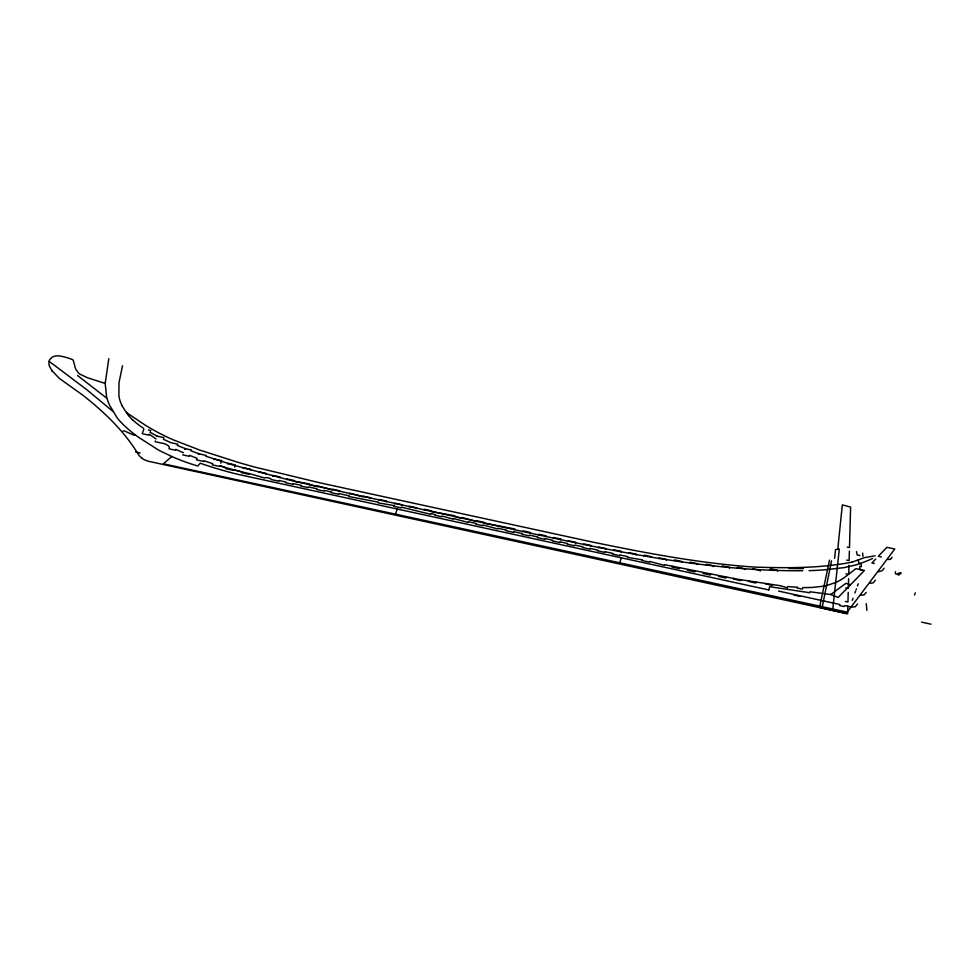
<?xml version="1.0" encoding="UTF-8"?>
<svg xmlns="http://www.w3.org/2000/svg" width="980" height="980" viewBox="0 0 980 980"><rect width="100%" height="100%" fill="white"/><g stroke="black" fill="none" stroke-linecap="round" stroke-linejoin="round"><path stroke-width="1.47" d="M848.607 578.666L848.349 588.355L845.74 588M847.835 606.081L847.614 613.884L819.55 607.404L829.521 560.095M848.227 592.398L847.957 602.002L845.311 601.438M848.986 565.288L848.729 574.231L845.948 573.827M849.378 551.103L849.109 560.572L846.61 560.107M768.761 589.936L237.136 474.161A257.421 135.105 9.3 0 1 228.168 471.833A215.38 113.043 9.3 0 1 200.239 463.209L197.825 466.015A128.319 67.35 9.3 0 1 171.806 456.521L158.956 450.335L138.241 437.08A101.32 53.177 9.3 0 1 135.032 434.704A144.06 75.607 9.3 0 1 117.478 418.362L109.699 405.414A108.596 56.999 9.3 0 1 108.462 402.547A124.668 65.427 9.3 0 1 106.551 396.435L105.179 383.413L108.817 358.656M837.753 549.351L842.335 504.896L850.616 507.077L849.476 547.587L847.259 547.085M834.58 558.404L835.524 549.645L839.297 549.143L832.645 610.43M822.048 607.992L831.53 560.817M895.536 571.646C893.625 577.71 903.56 569.944 897.57 574.623L901.159 572.859L898.721 575.125M122.525 365.748L119.033 382.531L118.862 394.94A106.808 56.056 9.3 0 0 119.389 398.407L119.511 398.921A90.711 47.604 9.3 0 0 122.12 405.781M768.786 589.874L769.692 586.689L809.774 592.741L810.019 591.785L830.758 594.505L838.157 597.469L864.421 570.483L855.908 568.633L844.295 577.649A104.064 54.623 9.3 0 1 838.072 581.373A76.991 40.413 9.3 0 1 835.781 582.475L825.454 585.991L812.494 587.412A68.551 35.978 9.3 0 1 807.336 587.571L802.926 587.547L802.351 589.127L797.058 587.988L797.316 587.29M143.901 429.007L142.21 433.687L148.985 435.169L149.242 434.471M150.43 431.176L150.687 430.477L148.47 430M155.367 440.976L155.11 441.674L161.896 443.144C163.636 443.144 171.28 445.716 169.05 448.828L175.567 450.249L175.886 449.379L183.432 452.76M163.636 438.329L163.893 437.644L157.106 436.161M177.503 444.908L177.748 444.21L170.888 442.678L163.317 439.236M184.681 449.305L184.938 448.607L191.443 450.016L191.137 450.886L199.479 453.961M198.45 454.487L198.707 453.789L206.021 455.382L205.739 456.178L233.706 465.231L292.04 480.739L517.697 530.388C611.422 550.589 706.323 571.548 802.718 570.715M214.13 459.743L214.387 459.044L221.713 460.637L220.794 463.16M797.291 587.326L787.895 586.542L787.442 587.804L780.301 585.709L737.083 579.155L664.697 564.688L664.44 565.387L649.728 561.43L649.471 562.128L642.145 560.536L642.402 559.85L627.42 557.338L627.666 556.64L620.022 554.962L619.777 555.66L612.451 554.068L612.696 553.382L605.064 551.691L604.807 552.389L597.482 550.797L597.739 550.099L590.156 548.433L589.911 549.131L582.586 547.538L582.831 546.84L574.795 545.064L574.537 545.762L567.212 544.17L567.469 543.471L559.996 541.83L559.752 542.528L552.426 540.936L552.671 540.237L545.052 538.547L544.794 539.245L537.481 537.653L537.726 536.954L529.506 535.141L529.249 535.84L521.923 534.247L522.181 533.549L513.79 531.699L513.545 532.397L506.219 530.805L506.476 530.107L498.146 528.269L497.889 528.967L483.189 524.998L482.932 525.697L475.606 524.104L475.863 523.418L468.391 521.764L468.146 522.463L453.434 518.506L453.177 519.192L442.201 516.056L441.943 516.754L434.899 515.223L435.145 514.524L430.784 513.569L430.526 514.267L401.482 507.187L401.224 507.885L393.899 506.293L394.156 505.594L378.133 502.863L378.378 502.164L348.77 496.468L349.027 495.77L338.835 493.553L338.59 494.251L331.265 492.658L331.51 491.96L324.38 490.404L324.135 491.103L316.81 489.51L317.055 488.812L308.382 486.913L308.124 487.611L300.811 486.019L301.056 485.333L293.179 483.606L292.934 484.304L285.609 482.711L285.854 482.013L278.982 480.482L278.724 481.18L271.399 479.588C271.142 478.228 265.739 476.868 264.6 478.007L250.88 474.014A64.717 33.969 9.3 0 0 249.349 473.634L249.092 474.332L241.766 472.74L242.023 472.041L233.657 469.616L233.399 470.314L226.086 468.722C225.78 467.485 220.721 465.427 219.606 466.431L212.28 464.839L212.709 463.663L204.048 460.833L203.828 461.445L196.502 459.853L197.054 458.322L189.52 455.345L189.177 456.288L182.672 454.867M227.777 464.042L228.022 463.344L235.347 464.937L234.6 467.007M243.297 468.514L243.555 467.815L250.88 469.408L250.623 470.106M258.683 472.532L258.94 471.833L266.266 473.426L266.009 474.124M272.661 476.133L272.906 475.435L280.231 477.027L279.974 477.726M286.724 479.624L286.981 478.926L294.294 480.519L294.049 481.217L309.46 483.949L309.202 484.647L317.814 486.742L318.059 486.043L332.257 489.902L332.514 489.216L339.84 490.809L339.582 491.495M349.664 494.006L349.909 493.32L363.139 496.921L363.384 496.223L370.71 497.816L370.465 498.502M379.076 500.229L379.334 499.531L386.659 501.123L386.402 501.821M394.744 503.953L395.001 503.255L402.327 504.847L402.07 505.545M395.418 514.231L397.231 509.22M409.113 506.979L409.371 506.28L416.696 507.873L416.439 508.571M424.181 509.968L424.438 509.269L431.764 510.862L431.506 511.56L454.438 515.713C454.953 517.024 460.772 518.543 462.046 517.489L476.574 521.446L476.831 520.748L484.145 522.34L483.899 523.038L514.794 528.955L514.537 529.641M522.891 531.601L523.136 530.903L530.462 532.495L530.205 533.193M538.449 534.982L538.694 534.284L546.019 535.876L545.774 536.562M553.406 538.216L553.663 537.518L560.989 539.11L560.732 539.809M568.204 541.45L568.449 540.752L575.774 542.344L575.529 543.043M583.627 544.647L583.884 543.949L591.21 545.542L590.952 546.24M598.584 547.759L598.829 547.073L606.154 548.665L605.91 549.351M613.737 550.49L613.995 549.805L621.32 551.385L621.063 552.083M619.63 562.814L621.394 557.926M628.854 553.369L629.111 552.671L636.437 554.264L636.179 554.962M643.848 555.832L644.105 555.146L651.431 556.726L651.173 557.424M658.977 558.649L659.234 557.951L666.559 559.543L666.302 560.241M672.231 566.305L671.974 567.004L679.299 568.596L679.557 567.898M674.289 560.609L674.546 559.911L681.872 561.503L681.615 562.202M687.752 569.588L687.495 570.287L694.82 571.867L695.077 571.181M690.177 562.888L690.422 562.189L697.748 563.782L697.49 564.48M703.26 572.737L703.003 573.435L710.329 575.027L710.586 574.329M706.066 564.958L706.323 564.272L713.648 565.864L713.391 566.55M718.83 575.713L718.573 576.399L725.898 577.992L726.156 577.293M722.125 566.599L722.383 565.901L729.708 567.494L729.451 568.192M733.604 578.298L733.346 578.996L740.672 580.589L740.929 579.891M737.34 567.971L737.597 567.273L744.923 568.865L744.665 569.564M748.745 580.724L748.487 581.422L755.813 583.014L756.07 582.316M752.799 569.527L753.057 568.829L760.37 570.421L760.125 571.12M765.074 583.676L772.314 585.501L772.558 584.803M770.207 569.503L770.452 568.804L777.777 570.397L777.52 571.095M852.269 600.348L853.029 598.241M854.94 592.974L855.663 590.977M856.104 589.752L856.434 588.858M857.476 585.966L858.272 583.774M914.475 594.995L915.332 592.839M866.136 592.435L864.127 594.897L861.065 595.191M884.119 568.253L882.037 570.826L878.607 571.732M875.471 580.234L873.107 582.892L869.958 583.296M857.488 604.084L855.221 606.779L852.208 607.024M875.753 559.041L871.894 562.998L874.221 563.427M171.806 456.521L163.366 463.822L847.186 612.12M830.758 594.505L845.973 583.308L850.383 584.717M872.641 558.453L870.081 559.605A189.777 99.605 9.3 0 1 856.005 564.897L843.988 567.653L824.927 569.797A161.455 84.733 9.3 0 1 809.051 570.63M890.22 559.188L890.036 559.274A2.524 1.323 9.3 0 1 889.301 559.445L887.794 559.445M851.988 562.165L864.458 557.632L875.128 555.795M122.084 405.781L125.587 411.392A22.956 12.054 9.3 0 0 128.27 413.805L145.199 425.112A169.565 88.996 9.3 0 0 168.364 437.644A159.409 83.668 9.3 0 0 173.362 439.873L199.553 450.004L238.63 462.511A407.313 213.787 9.3 0 0 255.854 467.35L320.742 483.018L588.404 541.181C641.092 552.144 694.11 562.373 747.826 566.612A316.454 166.098 9.3 0 0 755.899 567.138C787.994 568.106 820.383 568.4 852.171 562.079M135.032 434.704L133.746 435.145L124.191 430.833L122.88 431.102M789.084 568.474L800.942 568.584A120.908 63.455 9.3 0 0 803.441 568.535M861.935 569.944L860.073 569.576L859.705 566.354L861.445 566.661L861.053 563.635L858.811 563.145L858.296 559.972M921.543 622.129L931 624.174M135.583 451.988L140.152 452.993M793.886 595.019L799.754 596.306M851.081 606.975L844.785 605.591L843.939 606.534L839.603 605.542L839.921 604.525L778.475 591.05M881.375 557.008L878.276 556.285L886.925 547.306L894.789 549.008L846.218 613.431L148.727 461.335A23.667 12.422 9.3 0 1 147.649 460.992A15.46 8.11 9.3 0 1 141.978 458.346M859.938 555.599L857.194 554.901L856.495 551.605M105.191 383.437L87.588 377.79L79.686 374.066A11.711 6.149 9.3 0 1 78.522 373.123L75.987 369.497A43.72 22.944 9.3 0 1 74.933 366.704A36.811 19.318 9.3 0 1 74.651 365.344L73.218 360.138A2.609 1.372 9.3 0 0 72.679 359.746L70.254 358.741A36.15 18.975 9.3 0 0 62.12 356.438L58.959 355.887A7.264 3.81 9.3 0 0 57.514 355.826L56.767 355.863A10.082 5.292 9.3 0 0 55.284 356.034L54.954 356.095A7.534 3.957 9.3 0 0 53.765 356.426L52.785 356.867A25.272 13.267 9.3 0 0 52.05 357.259L49.649 359.758A23.888 12.532 9.3 0 0 49.245 360.983L49.11 361.791A37.363 19.612 9.3 0 0 49.098 364.829A19.563 10.266 9.3 0 0 49.502 366.238L52.295 371.396M219.814 465.855L222.999 466.799A233.902 122.77 9.3 0 0 249.349 473.646M185.612 448.754L177.319 445.41M157.192 436.186L150.038 432.254M156.09 438.979L149.328 434.238M143.435 428.199L142.896 427.844A91.924 48.253 9.3 0 1 132.533 419.808M49.172 361.375L86.938 389.807L113.043 411.514M142.174 458.273L140.704 457.096A18.424 9.665 9.3 0 1 138.854 455.247C125.073 432.156 105.595 413.327 84.684 396.667A164.297 86.228 9.3 0 0 81.389 394.156L59.364 378.427L51.573 370.183M77.53 375.499L106.465 397.954M132.533 419.808L128.956 416.157A34.864 18.302 9.3 0 1 126.518 412.347M862.645 553.088L862.988 556.358M866.259 603.57L866.871 610.369M892.02 557.216A11.503 6.039 9.3 0 1 890.367 559.262"/></g></svg>
